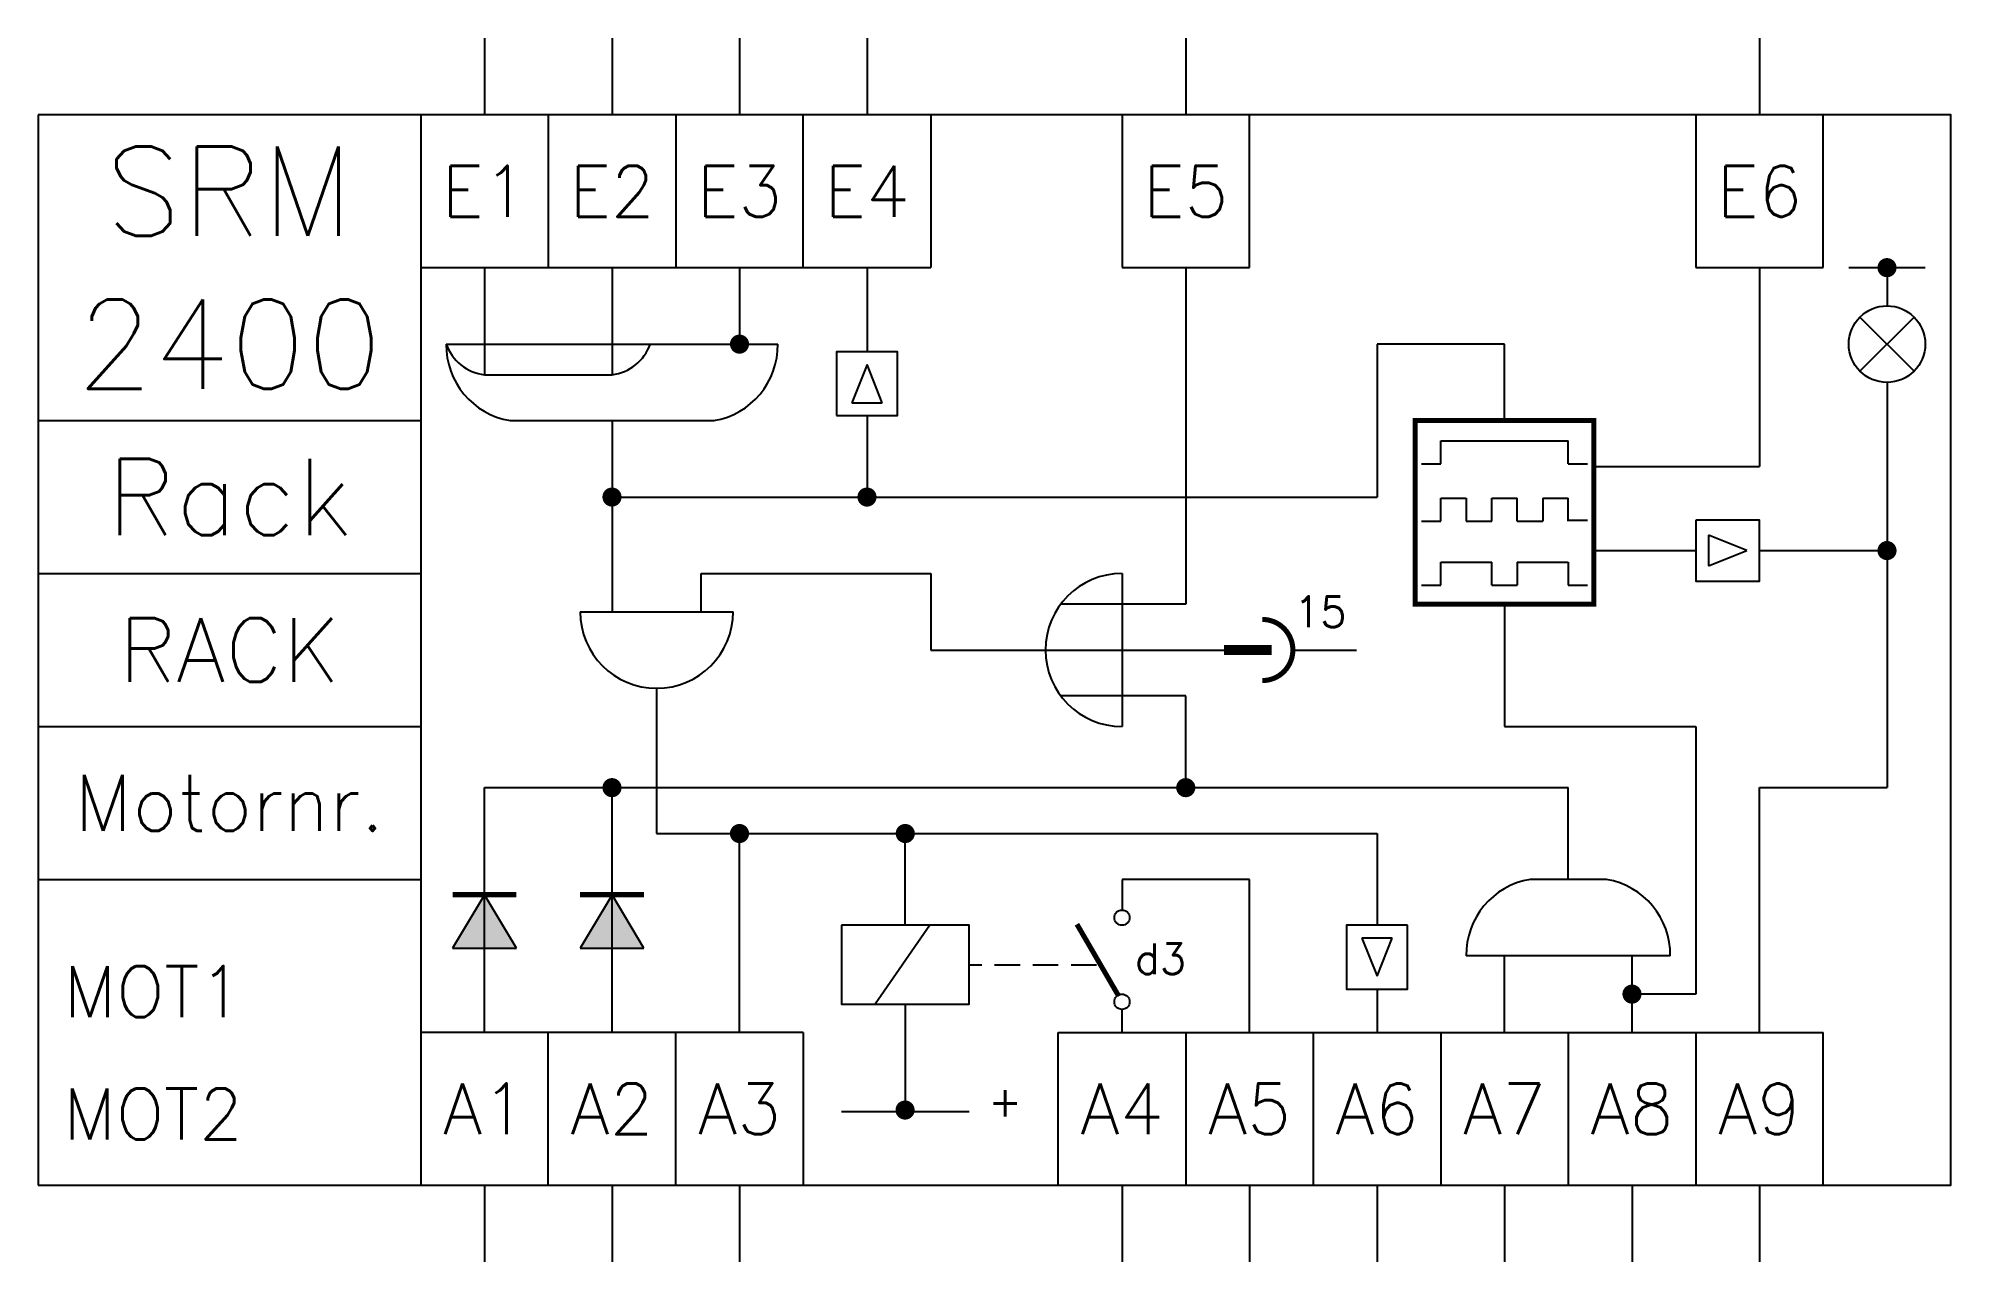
# Model space of a CAD drawing. Extents: x 50 to 125, y 39 to 87.
import ezdxf
from ezdxf.enums import TextEntityAlignment as Align

# ---------------------------------------------------------------- set-up
doc = ezdxf.new("R2010")
doc.units = 0
doc.layers.get('0').update_dxf_attribs({"linetype": 'CONTINUOUS'})
doc.layers.add('1', color=8, linetype='CONTINUOUS')
doc.layers.add('11', color=30, linetype='CONTINUOUS')
doc.styles.get("Standard").update_dxf_attribs({"font": 'txt.shx'})

msp = doc.modelspace()

# ---------------------------------------------------------------- linework, layer by layer
at = {"color": 0, "const_width": 0.4}
msp.add_lwpolyline([(98.37, 63), (96.5, 63)], dxfattribs=at)
at = {"layer": '1', "color": 0}
for p, q in [((67.5, 87), (67.5, 84)), ((72.5, 87), (72.5, 84)), ((77.5, 87), (77.5, 84)), ((82.5, 87), (82.5, 84)), ((95, 87), (95, 84)), ((117.5, 87), (117.5, 84)), ((65, 84), (50, 84)), ((50, 84), (50, 42)), ((70, 84), (70, 78)), ((75, 84), (75, 78)), ((80, 78), (80, 84)), ((85, 84), (85, 78)), ((92.5, 84), (92.5, 78)), ((97.5, 78), (97.5, 84)), ((115, 84), (115, 78)), ((120, 78), (120, 84)), ((65, 78), (80, 78)), ((67.5, 78), (67.5, 73.8)), ((72.5, 78), (72.5, 73.8)), ((77.5, 78), (77.5, 75)), ((80, 78), (85, 78)), ((82.5, 78), (82.5, 74.7)), ((92.5, 78), (97.5, 78)), ((95, 78), (95, 64.8)), ((115, 78), (120, 78)), ((117.5, 78), (117.5, 70.2)), ((121, 78), (124, 78)), ((122.5, 78), (122.5, 76.5)), ((121.439, 73.939), (123.561, 76.061)), ((121.439, 76.061), (123.561, 73.939)), ((66, 75), (79, 75)), ((107.5, 75), (102.5, 75)), ((102.5, 75), (102.5, 69)), ((107.5, 72), (107.5, 75)), ((67.5, 73.8), (72.5, 73.8)), ((82.5, 74.2), (81.9, 72.7)), ((83.1, 72.7), (82.5, 74.2)), ((122.5, 73.5), (122.5, 57.6)), ((50, 72), (65, 72)), ((68.5, 72), (76.5, 72)), ((72.5, 72), (72.5, 64.5)), ((81.9, 72.7), (83.1, 72.7)), ((82.5, 72.2), (82.5, 69)), ((105, 71.2), (110, 71.2)), ((105, 70.3), (105, 71.2)), ((110, 70.3), (110, 71.2)), ((104.25, 70.3), (105, 70.3)), ((110, 70.3), (110.75, 70.3)), ((111, 70.2), (117.5, 70.2)), ((72.5, 69), (102.5, 69)), ((105, 68.05), (105, 68.95)), ((105, 68.95), (106, 68.95)), ((106, 68.95), (106, 68.05)), ((107, 68.95), (108, 68.95)), ((107, 68.05), (107, 68.95)), ((108, 68.05), (108, 68.95)), ((109, 68.95), (110, 68.95)), ((109, 68.95), (109, 68.05)), ((110, 68.05), (110, 68.95)), ((104.25, 68.05), (105, 68.05)), ((106, 68.05), (107, 68.05)), ((106, 68.05), (107, 68.05)), ((108, 68.05), (109, 68.05)), ((110, 68.1), (110.75, 68.1)), ((117, 66.9), (115.5, 67.5)), ((115.5, 67.5), (115.5, 66.3)), ((111, 66.9), (115, 66.9)), ((115.5, 66.3), (117, 66.9)), ((117.5, 66.9), (122.5, 66.9)), ((50, 66), (65, 66)), ((76, 64.5), (76, 66)), ((76, 66), (85, 66)), ((85, 66), (85, 63)), ((92.5, 66), (92.5, 60)), ((105, 65.55), (105, 66.45)), ((105, 66.45), (107, 66.45)), ((107, 65.55), (107, 66.45)), ((108, 66.45), (110, 66.45)), ((108, 66.45), (108, 65.55)), ((110, 66.45), (110, 65.55)), ((104.25, 65.55), (105, 65.55)), ((107, 65.55), (108, 65.55)), ((110, 65.55), (110.75, 65.55)), ((71.25, 64.5), (77.25, 64.5)), ((95, 64.8), (90.1, 64.8)), ((107.5, 64.8), (107.5, 60)), ((85, 63), (96.5, 63)), ((99.2, 63), (101.7, 63)), ((74.25, 61.5), (74.25, 55.8)), ((95, 61.2), (90.1, 61.2)), ((95, 57.6), (95, 61.2)), ((50, 60), (65, 60)), ((107.5, 60), (115, 60)), ((115, 60), (115, 49.5)), ((67.5, 48), (67.5, 57.6)), ((67.5, 57.6), (110, 57.6)), ((72.5, 48), (72.5, 57.6)), ((110, 54), (110, 57.6)), ((117.5, 48), (117.5, 57.6)), ((117.5, 57.6), (122.5, 57.6)), ((74.25, 55.8), (102.5, 55.8)), ((77.5, 48), (77.5, 55.8)), ((84, 52.2), (84, 55.8)), ((102.5, 55.8), (102.5, 52.2)), ((50, 54), (65, 54)), ((97.5, 54), (92.5, 54)), ((92.5, 54), (92.5, 52.8)), ((97.5, 48), (97.5, 54)), ((67.5, 53.4), (66.25, 51.3)), ((68.75, 51.3), (67.5, 53.4)), ((72.5, 53.4), (71.25, 51.3)), ((73.75, 51.3), (72.5, 53.4)), ((111.5, 54), (108.5, 54)), ((84.965, 52.2), (82.819, 49.1)), ((66.25, 51.3), (68.75, 51.3)), ((71.25, 51.3), (73.75, 51.3)), ((103.1, 51.7), (101.9, 51.7)), ((101.9, 51.7), (102.5, 50.2)), ((102.5, 50.2), (103.1, 51.7)), ((114, 51), (106, 51)), ((107.5, 48), (107.5, 51)), ((112.5, 48), (112.5, 51)), ((86.5, 50.65), (87, 50.65)), ((87.5, 50.65), (88.5, 50.65)), ((89, 50.65), (90, 50.65)), ((90.5, 50.65), (91.5, 50.65)), ((102.5, 49.7), (102.5, 48)), ((115, 49.5), (112.5, 49.5)), ((84, 49.1), (84, 44.9)), ((92.5, 48), (92.5, 48.9)), ((80, 48), (65, 48)), ((70, 42), (70, 48)), ((75, 42), (75, 48)), ((80, 48), (80, 42)), ((90, 42), (90, 48)), ((90, 48), (120, 48)), ((95, 48), (95, 42)), ((100, 48), (100, 42)), ((105, 48), (105, 42)), ((110, 48), (110, 42)), ((115, 48), (115, 42)), ((120, 42), (120, 48)), ((81.5, 44.9), (86.5, 44.9)), ((50, 42), (65, 42)), ((67.5, 42), (67.5, 39)), ((72.5, 42), (72.5, 39)), ((77.5, 42), (77.5, 39)), ((92.5, 42), (92.5, 39)), ((97.5, 42), (97.5, 39)), ((102.5, 42), (102.5, 39)), ((107.5, 42), (107.5, 39)), ((112.5, 42), (112.5, 39)), ((117.5, 42), (117.5, 39))]:
    msp.add_line(p, q, dxfattribs=at)
for points in [[(65, 84), (65, 42), (125, 42), (125, 84)], [(81.3, 72.2), (83.7, 72.2), (83.7, 74.7), (81.3, 74.7)], [(115, 68.1), (115, 65.7), (117.5, 65.7), (117.5, 68.1)], [(81.5, 52.2), (81.5, 49.1), (86.5, 49.1), (86.5, 52.2)], [(103.7, 52.2), (101.3, 52.2), (101.3, 49.7), (103.7, 49.7)]]:
    msp.add_lwpolyline(points, close=True, dxfattribs=at)
at = {"layer": '1', "color": 0, "const_width": 0.35}
for points in [[(122.3, 78, 1), (122.7, 78, 1)], [(77.3, 75, 1), (77.7, 75, 1)], [(72.3, 69, 1), (72.7, 69, 1)], [(82.3, 69, 1), (82.7, 69, 1)], [(122.3, 66.9, 1), (122.7, 66.9, 1)], [(72.3, 57.6, 1), (72.7, 57.6, 1)], [(94.8, 57.6, 1), (95.2, 57.6, 1)], [(77.3, 55.8, 1), (77.7, 55.8, 1)], [(83.8, 55.8, 1), (84.2, 55.8, 1)], [(112.3, 49.5, 1), (112.7, 49.5, 1)], [(83.793, 44.952, 1), (84.193, 44.952, 1)]]:
    msp.add_lwpolyline(points, format="xyb", close=True, dxfattribs=at)
at = {"layer": '1', "color": 0, "const_width": 0.2}
msp.add_lwpolyline([(111, 64.8), (111, 72), (104, 72), (104, 64.8)], close=True, dxfattribs=at)
msp.add_lwpolyline([(98, 61.8, 1), (98, 64.2, 1)], format="xyb", dxfattribs=at)
for points in [[(66.25, 53.4), (68.75, 53.4)], [(71.25, 53.4), (73.75, 53.4)], [(92.349, 49.459), (90.733, 52.241)]]:
    msp.add_lwpolyline(points, dxfattribs=at)
at = {"layer": '1', "color": 0}
for centre, radius in [((122.5, 75), 1.5), ((92.5, 52.5), 0.3), ((92.5, 49.2), 0.3)]:
    msp.add_circle(centre, radius, dxfattribs=at)
for centre, radius, start, end in [((69, 74.958), 3, 179.19954, 260.4116), ((67.701, 75.589), 1.8, 199.0916, 263.58878), ((72.299, 75.589), 1.8, 276.41122, 340.9084), ((76, 74.958), 3, 279.5884, 0.80046), ((92.5, 63), 3, 90, 270), ((74.25, 64.5), 3, 180, 0), ((109, 51.042), 3, 99.5884, 180.80046), ((111, 51.042), 3, 359.19954, 80.4116)]:
    msp.add_arc(centre, radius, start, end, dxfattribs=at)
for points in [[(66.25, 51.3), (67.5, 53.4), (68.75, 51.3)], [(71.25, 51.3), (72.5, 53.4), (73.75, 51.3)]]:
    msp.add_solid(points, dxfattribs=at)

# ---------------------------------------------------------------- texts
for s, height, p in [('Rack', 3, (57.5, 69)), ('Motornr.', 2.2, (57.5, 57))]:
    msp.add_text(s, height=height, dxfattribs=at).set_placement(p, align=Align.MIDDLE)
for s, p in [('15', (99.25, 63.9)), ('d3', (93.008, 50.286)), ('+', (87.25, 44.7))]:
    msp.add_text(s, height=1.2, dxfattribs=at).set_placement(p)
for tag, height, p in [('E1', 2, (67.5, 81)), ('E2', 2, (72.5, 81)), ('E3', 2, (77.5, 81)), ('E4', 2, (82.5, 81)), ('E5', 2, (95, 81)), ('E6', 2, (117.5, 81)), ('RACK', 2.5, (57.5, 63)), ('A1', 2, (67.5, 45)), ('A2', 2, (72.5, 45)), ('A3', 2, (77.5, 45)), ('A4', 2, (92.5, 45)), ('A5', 2, (97.5, 45)), ('A6', 2, (102.5, 45)), ('A7', 2, (107.5, 45)), ('A8', 2, (112.5, 45)), ('A9', 2, (117.5, 45))]:
    msp.add_attdef(tag, text='', height=height, dxfattribs=at).set_placement(p, align=Align.MIDDLE)
for tag, p in [('MOT1', (51, 48.6)), ('MOT2', (50.992, 43.8))]:
    msp.add_attdef(tag, p, '', height=2, dxfattribs=at)
at = {"layer": '11', "color": 0}
for s, p in [('SRM', (57.5, 81)), ('2400', (57.5, 75))]:
    msp.add_text(s, height=3.5, dxfattribs=at).set_placement(p, align=Align.MIDDLE)

doc.saveas('drawing.dxf')
